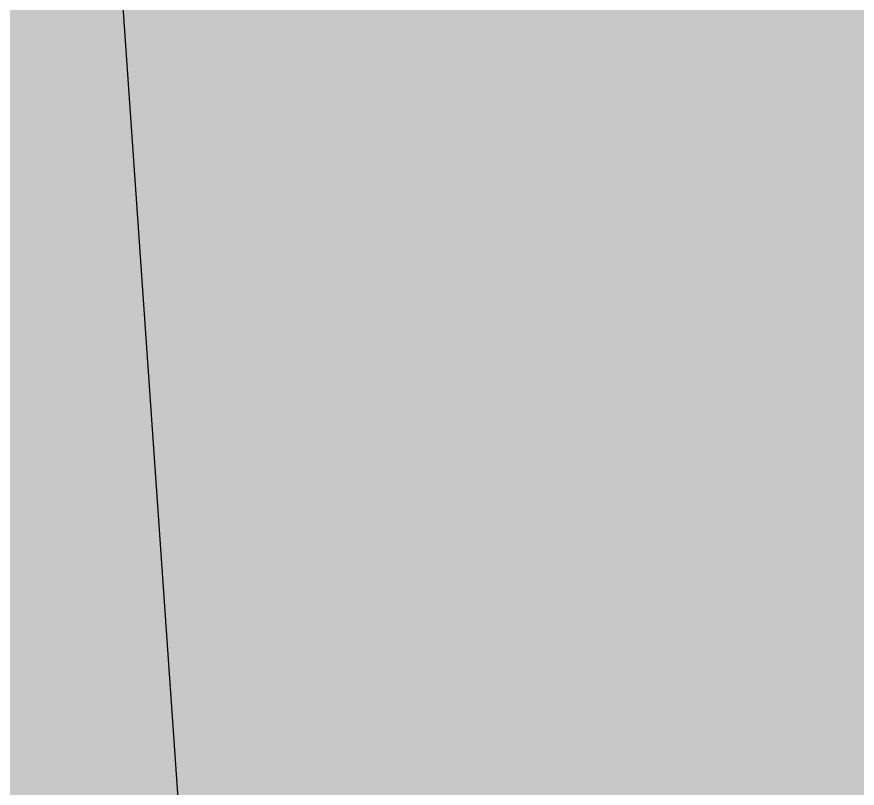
# Model space of a CAD drawing. Header units: millimetres. Extents: x -3894 to -3474, y -291 to 6.
# Drawn here: x -3732.801852 to -3732.801157, y -75.273101 to -75.272463 of the extents above; entities that cross this region are included whole.
import ezdxf

# ---------------------------------------------------------------- set-up
doc = ezdxf.new("R2010")
doc.units = ezdxf.units.MM
doc.layers.add('BLACK', color=7, linetype='Continuous')

msp = doc.modelspace()

# ---------------------------------------------------------------- hatches: boundary and pattern name
h = msp.add_hatch(color=256)
h.paths.add_polyline_path([(-3724.75017065, -74.71330989), (-3732.31686365, -78.24208539), (-3723.15965765, -80.27871564)])
h.paths.add_polyline_path([(-3732.16010184, -77.65704092), (-3732.22060965, -77.51096239), (-3732.31686365, -77.38552139), (-3732.44230465, -77.28926739), (-3732.58838625, -77.22875831), (-3732.66676545, -77.21843985), (-3732.80180414, -75.27187415), (-3724.75017065, -74.71330989), (-3732.31686365, -78.24208539), (-3732.22060965, -78.11664439), (-3732.16010165, -77.97056539), (-3732.13946385, -77.81380495)])
msp.add_hatch(color=256).paths.add_polyline_path([(-3733.26968265, -77.51096339), (-3733.17342765, -77.38552139), (-3733.04798565, -77.28926639), (-3732.90190865, -77.22875939), (-3732.90190665, -77.22875839), (-3732.74514565, -77.20812126), (-3732.66676545, -77.21843985), (-3732.80180414, -75.27187415), (-3740.14370665, -75.78120239), (-3740.24653465, -75.97873339), (-3740.48584065, -76.35436739), (-3740.53374765, -76.41680139), (-3740.75697365, -76.70771539), (-3741.05787165, -77.03608739), (-3741.38624365, -77.33698539), (-3741.73959165, -77.60811839), (-3742.11522565, -77.84742439), (-3742.51028765, -78.05308039), (-3742.92176965, -78.22352139), (-3743.34654165, -78.35745139), (-3743.78136965, -78.45385039), (-3744.22294465, -78.51198539), (-3744.22294465, -79.01430339), (-3734.63411065, -79.01430339), (-3734.60775265, -79.01146939), (-3734.54642965, -78.97798439), (-3733.37582865, -77.80738039), (-3733.36883765, -77.79978239), (-3733.34057065, -77.73588639), (-3733.33018965, -77.65704139)])

# ---------------------------------------------------------------- linework, layer by layer
msp.add_line((-3732.66676545, -77.21843985), (-3732.80180414, -75.27187415))
at = {"color": 7, "lineweight": 0}
msp.add_arc((-3722.35964365, -86.27709939), 33.5, 359.999999999, 179.999999999, dxfattribs=at)
at = {"layer": 'BLACK'}
msp.add_arc((-3722.35964365, -86.27709939), 33.5, 0, 180, dxfattribs=at)

doc.saveas('drawing.dxf')
